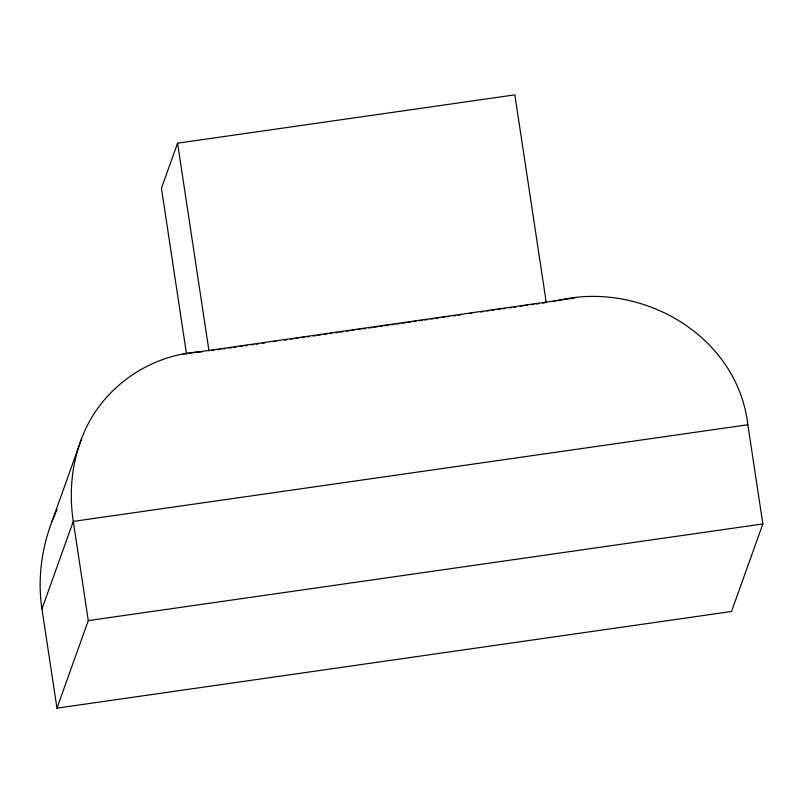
<?xml version="1.0" encoding="UTF-8"?>
<svg xmlns="http://www.w3.org/2000/svg" width="803" height="803" viewBox="0 0 803 803"><rect width="100%" height="100%" fill="white"/><g stroke="black" fill="none" stroke-linecap="round" stroke-linejoin="round"><path stroke-width="1.2" d="M546.261 302.59L514.843 94.854L177.563 143.185L161.443 188.223L186.507 353.922M556.77 300.734C641.105 280.036 737.375 335.383 747.844 424.747L762.85 523.947L731.523 611.485L56.963 708.146L41.957 608.945C37.48 579.435 41.495 548.921 52.105 521.117L81.434 439.171C99.462 389.134 149.318 353.691 202.276 351.784M41.957 608.945L73.284 521.408C69.098 493.905 71.417 465.218 81.434 439.171M56.963 708.146L88.29 620.609L73.284 521.408L747.844 424.747M52.105 521.117L56.993 509.453M553.187 301.496L554.973 301.105M183.134 354.123L574.838 297.993M211.46 350.57L213.939 350.208M217.663 349.676L220.142 349.325M222.622 348.964L225.101 348.612M228.825 348.08L231.304 347.719M233.783 347.368L236.263 347.006M239.977 346.474L242.466 346.123M244.945 345.772L247.424 345.41M251.138 344.878L253.618 344.527M256.097 344.166L258.586 343.814M262.3 343.282L264.779 342.921M273.462 341.676L275.941 341.325M284.623 340.081L287.103 339.729M290.816 339.197L293.306 338.836M295.785 338.485L298.264 338.123M301.978 337.591L304.457 337.24M306.937 336.879L309.426 336.527M313.14 335.995L315.619 335.634M318.098 335.283L320.578 334.931M324.302 334.399L326.781 334.038M329.26 333.687L331.739 333.325M335.463 332.793L337.943 332.442M340.422 332.081L342.901 331.729M346.625 331.197L349.104 330.846M351.584 330.485L354.063 330.133M357.777 329.601L360.256 329.24M362.745 328.889L365.224 328.527M368.938 327.995L371.418 327.644M373.897 327.283L377.621 326.751M380.1 326.399L382.579 326.048M385.059 325.687L388.782 325.155M391.262 324.803L393.741 324.442M396.22 324.091L399.944 323.559M402.423 323.197L404.903 322.846M407.382 322.485L411.096 321.953M413.585 321.601L416.064 321.25M419.778 320.708L422.258 320.357M424.737 320.006L427.216 319.644M430.94 319.112L433.419 318.761M435.899 318.4L438.378 318.048M442.102 317.516L444.581 317.155M447.06 316.804L449.539 316.452M453.263 315.91L455.743 315.559M458.222 315.208L460.701 314.846M469.384 313.602L471.863 313.25M480.545 312.006L483.025 311.654M486.738 311.122L489.218 310.761M491.697 310.41L494.176 310.048M497.9 309.516L500.379 309.165M502.859 308.804L505.338 308.452M509.062 307.92L511.541 307.559M514.02 307.208L516.5 306.856M520.224 306.324L522.703 305.963M525.182 305.612L527.661 305.25M531.385 304.718L533.865 304.367M536.344 304.006L538.823 303.654M542.537 303.122L545.016 302.771M88.29 620.609L762.85 523.947M177.563 143.185L208.981 350.921"/></g></svg>
